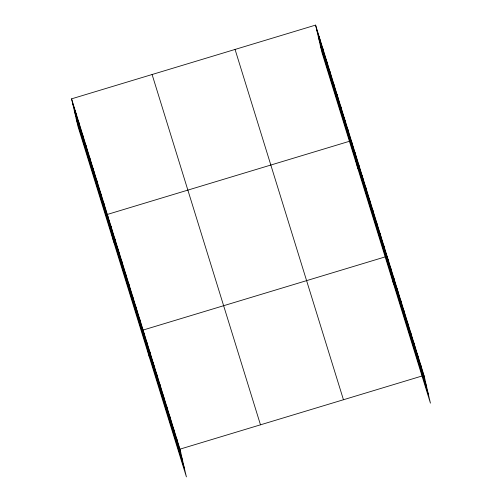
<?xml version="1.0" encoding="UTF-8"?>
<svg xmlns="http://www.w3.org/2000/svg" width="502" height="502" viewBox="0 0 502 502"><rect width="100%" height="100%" fill="white"/><g stroke="black" fill="none" stroke-linecap="round" stroke-linejoin="round"><path stroke-width="0.75" d="M71.566 98.85L179.954 449.158L186.411 476.9L78.023 126.592L71.566 98.85L315.589 25.1L423.977 375.408L430.434 403.15L322.046 52.842L315.589 25.1M385.687 256.735L143.101 330.052L149.558 357.794M179.954 449.158L423.977 375.408M316.467 28.878L424.855 379.179M318.306 36.784L426.7 387.092M320.201 44.935L428.595 395.243M235.061 49.434L343.45 399.743M152.093 74.509L260.482 424.817M72.445 102.621L180.833 452.929M74.283 110.534L182.678 460.842M76.178 118.685L184.573 468.987M420.626 364.577L421.504 368.355M417.281 353.753L418.16 357.524M413.93 342.922L414.809 346.7M410.58 332.098L411.458 335.869M407.229 321.267L408.107 325.045M403.878 310.443L404.756 314.214M400.527 299.612L401.405 303.39M397.176 288.788L398.055 292.559M393.825 277.957L394.704 281.735M390.474 267.133L391.353 270.904M387.124 256.302L393.581 284.044M383.547 244.744L384.425 248.515M379.97 233.185L380.849 236.957M376.393 221.62L377.272 225.398M372.817 210.062L373.695 213.839M369.24 198.503L370.118 202.275M365.663 186.945L366.542 190.716M362.086 175.38L362.965 179.158M358.51 163.821L359.388 167.599M354.933 152.263L355.811 156.034M357.813 168.446L351.356 140.704L107.334 214.448L113.791 242.196M347.779 129.139L348.658 132.917M344.203 117.581L345.081 121.358M340.626 106.022L341.504 109.794M337.049 94.464L337.928 98.235M333.472 82.899L334.351 86.677M329.896 71.34L330.774 75.118M326.319 59.782L327.197 63.553M322.742 48.223L323.621 51.995M319.165 36.659L320.044 40.436M176.61 438.328L177.488 442.105M173.259 427.503L174.138 431.274M169.908 416.673L170.787 420.45M166.557 405.848L167.436 409.619M163.206 395.018L164.085 398.795M159.856 384.187L160.734 387.964M156.505 373.362L157.383 377.14M153.154 362.532L154.032 366.309M149.803 351.707L150.682 355.479M146.452 340.877L147.331 344.654M139.525 318.494L140.403 322.265M135.948 306.929L136.826 310.707M132.371 295.371L133.25 299.148M128.794 283.812L129.673 287.583M125.218 272.253L126.096 276.025M121.641 260.689L122.519 264.466M118.064 249.13L118.943 252.908M114.487 237.571L115.366 241.343M110.911 226.013L111.789 229.784M103.757 202.89L104.636 206.667M100.18 191.331L101.059 195.102M96.604 179.772L97.482 183.544M93.027 168.208L93.905 171.985M89.45 156.649L90.329 160.427M85.873 145.091L86.752 148.862M82.297 133.526L83.175 137.303M78.72 121.967L79.598 125.745M75.143 110.409L76.022 114.186"/></g></svg>
